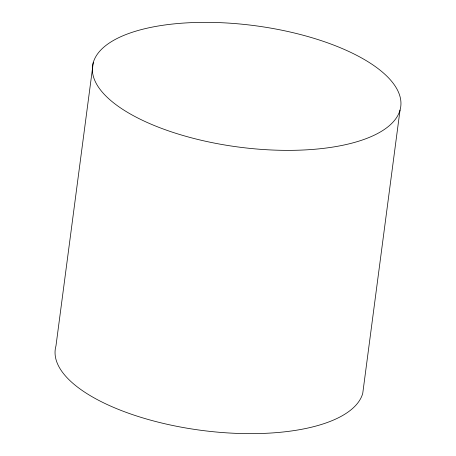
<?xml version="1.0" encoding="UTF-8"?>
<svg xmlns="http://www.w3.org/2000/svg" width="456" height="456" viewBox="0 0 456 456"><rect width="100%" height="100%" fill="white"/><g stroke="black" fill="none" stroke-linecap="round" stroke-linejoin="round"><path stroke-width="0.68" d="M93.263 62.609L55.968 345.893A155.433 61.229 7.5 0 0 192.5 429.079A155.433 61.229 7.5 0 0 362.737 393.391L400.032 110.107A155.433 61.229 7.5 0 0 184.549 23.011A155.433 61.229 7.5 0 0 155.365 125.959A155.433 61.229 7.5 0 0 400.032 110.107"/></g></svg>
